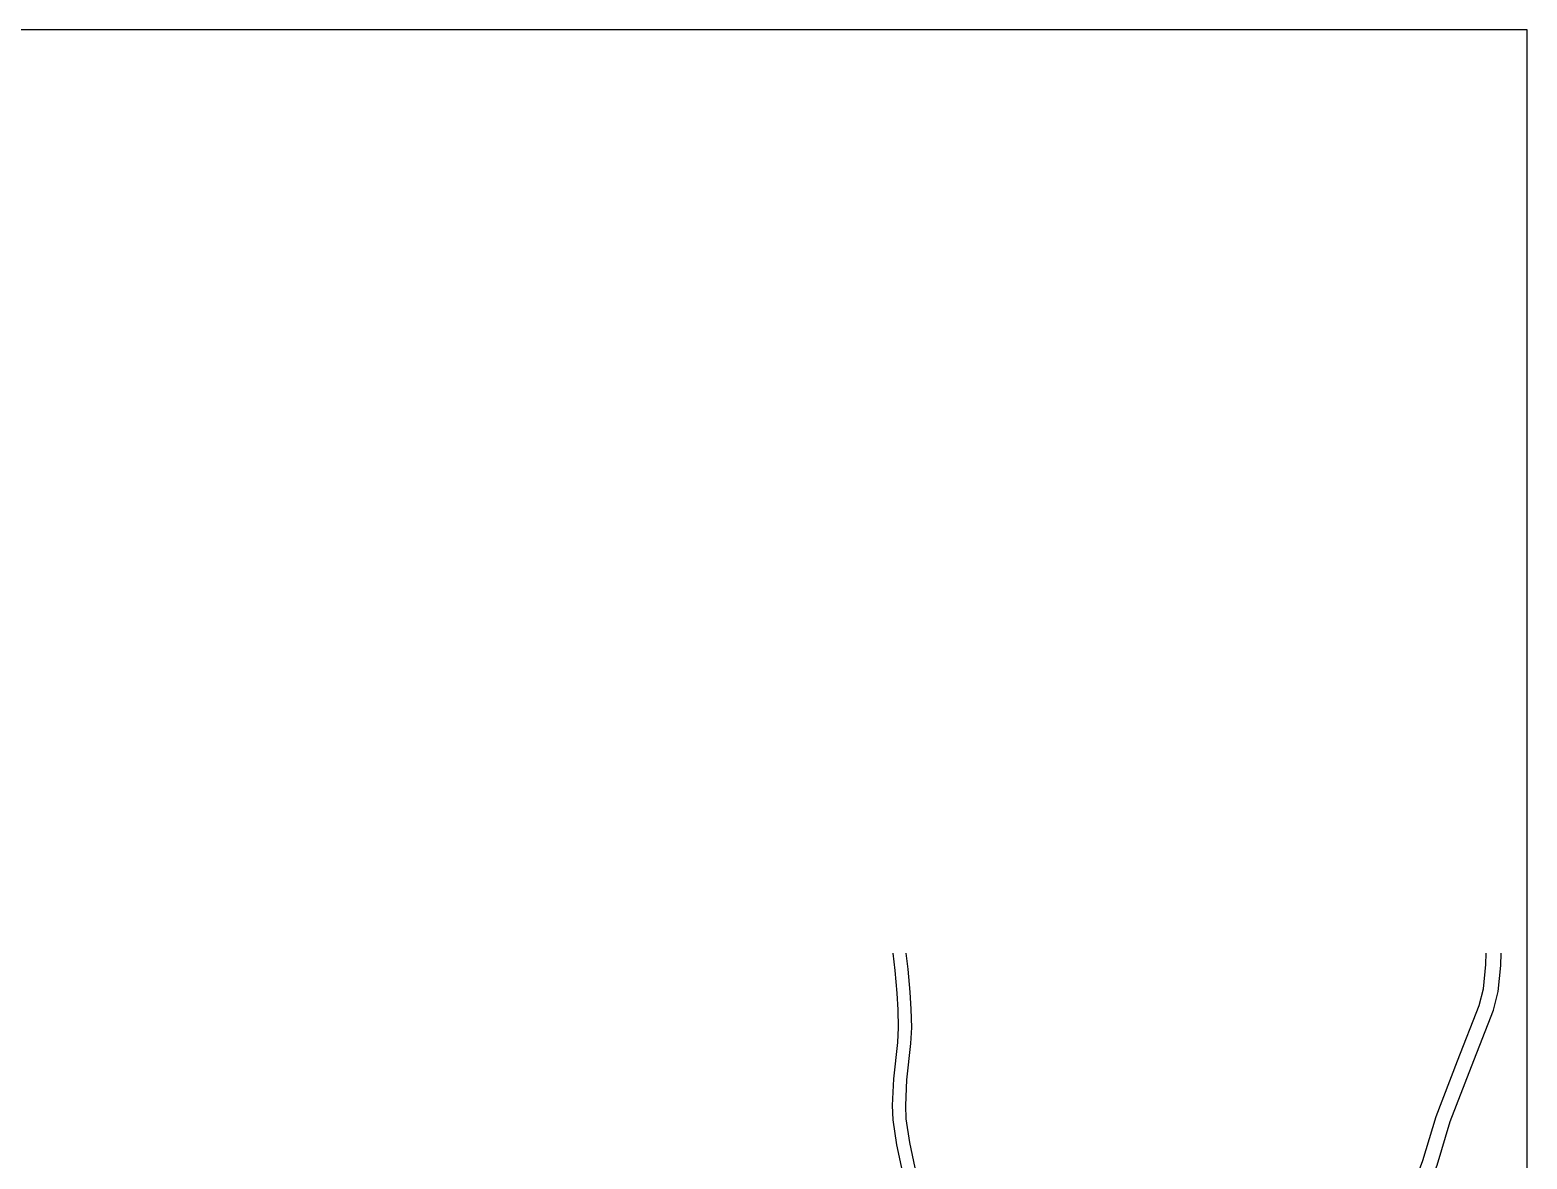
# Model space of a CAD drawing. Header units: metres. Extents: x -28800 to -24000, y -99000 to -96000.
# Drawn here: x -28400 to -28000, y -98101.6 to -97800 of the extents above; entities that cross this region are included whole.
import ezdxf

# ---------------------------------------------------------------- set-up
doc = ezdxf.new("R2010")
doc.units = ezdxf.units.M
doc.header["$LTSCALE"] = 2.5
doc.layers.add('図郭', color=7, linetype='Continuous')
doc.layers.add('道路', color=7, linetype='Continuous')

msp = doc.modelspace()

# ---------------------------------------------------------------- linework, layer by layer
at = {"layer": '図郭'}
msp.add_lwpolyline([(-28800, -98400), (-28000, -98400), (-28000, -97800), (-28800, -97800)], close=True, dxfattribs=at)
at = {"layer": '道路'}
for points in [[(-28169.46, -98046.62), (-28168.94, -98051.24), (-28168.41, -98057.26), (-28168.15, -98061.75), (-28168.01, -98066.46), (-28168.21, -98070.49), (-28169.28, -98080.17), (-28169.59, -98087.27), (-28169.49, -98091.14), (-28168.48, -98097.83), (-28166.97, -98104.88)], [(-28165.94, -98046.62), (-28165.46, -98050.89), (-28164.92, -98057.01), (-28164.66, -98061.59), (-28164.5, -98066.5), (-28164.72, -98070.77), (-28165.79, -98080.44), (-28166.09, -98087.3), (-28166, -98090.83), (-28165.03, -98097.21), (-28163.59, -98103.94)], [(-28037.94, -98122.38), (-28033.2, -98115), (-28030.97, -98110.39), (-28027.83, -98101.97), (-28024.3, -98090.27), (-28018.58, -98075.39), (-28012.8, -98060.61), (-28011.68, -98056.17), (-28011.01, -98049.62), (-28010.94, -98046.62)], [(-28034.57, -98124.54), (-28029.7, -98116.96), (-28027.28, -98111.96), (-28024.03, -98103.25), (-28020.51, -98091.57), (-28014.85, -98076.85), (-28008.98, -98061.83), (-28007.73, -98056.87), (-28007.01, -98049.87), (-28006.94, -98046.62)]]:
    msp.add_lwpolyline(points, dxfattribs=at)

doc.saveas('drawing.dxf')
